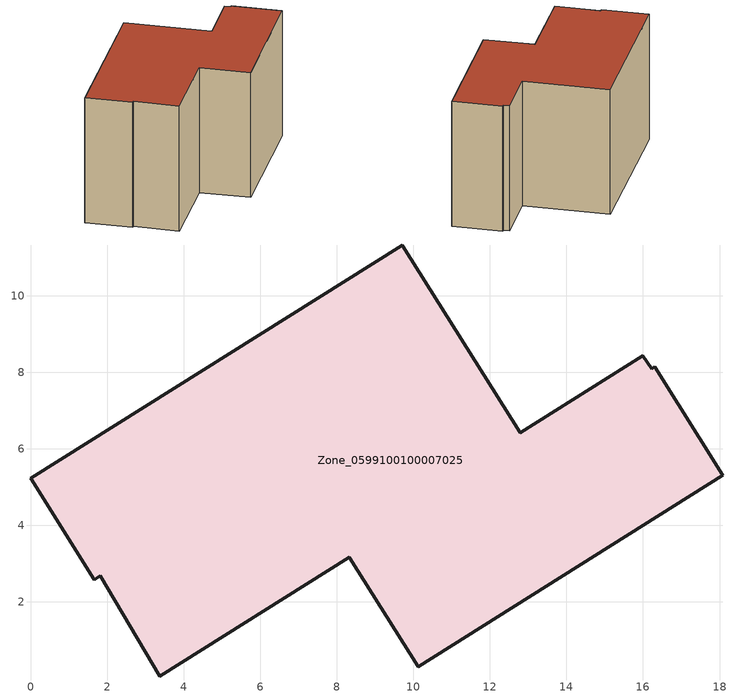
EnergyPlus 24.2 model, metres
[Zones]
Zone_0599100100007025
 floor ground (C_G): 16.31,8.14 18.09,5.31 10.13,0.31 8.32,3.16 3.38,0.06 1.82,2.68 1.66,2.58 0,5.23 9.71,11.32 12.79,6.41 16,8.44 16.23,8.09 z0
 wall outside (C_F): 9.71,11.32 0,5.23 1.66,2.58 1.82,2.68 3.38,0.06 8.32,3.16 10.13,0.31 18.09,5.31 16.31,8.14 16.23,8.09 16,8.44 12.79,6.41 9.71,11.32 z0:8.88
 roof outside (C_R): 16.23,8.09 16,8.44 12.79,6.41 9.71,11.32 0,5.23 1.66,2.58 1.82,2.68 3.38,0.06 8.32,3.16 10.13,0.31 18.09,5.31 16.31,8.14 z8.88
[BUILDING]
Pand.0599100100007025: North Axis=0; Terrain=City; Loads Convergence Tolerance Value=0.04; Temperature Convergence Tolerance Value=0.4; Solar Distribution=FullExterior; Maximum Number of Warmup Days=25; Minimum Number of Warmup Days=1
[Site:Location]
Rotterdam.The.Hague.AP_ZH_NLD Design_Conditions: Latitude=51.96; Longitude=4.45; Time Zone=1; Elevation=-4.5
[SITE:GROUNDTEMPERATURE:BUILDINGSURFACE]
18, 18, 18, 18, 18, 18, 18, 18, 18, 18, 18, 18
[MATERIAL] Thermal Absorptance=0.9; Solar Absorptance=0.7; Visible Absorptance=0.7
Name | Roughness | Thickness | Conductivity | Density | Specific Heat
G.TI.2006-2014 | MediumSmooth | 0.15 | 0.06 | 540 | 1210
F.TI.2006-2014 | Rough | 0.3 | 0.12 | 1920 | 840
R.TI.2006-2014 | MediumRough | 0.2 | 0.08 | 1500 | 1000
[CONSTRUCTION]
C_G: G.TI.2006-2014
C_F: F.TI.2006-2014
C_R: R.TI.2006-2014
[ZONE]
Zone_0599100100007025: Type=1; Multiplier=1; Ceiling Height=Autocalculate; Volume=Autocalculate; Floor Area=autocalculate; Part of Total Floor Area=Yes
[ZONEINFILTRATION:DESIGNFLOWRATE]
Infil_Zone_0599100100007025: Zone or ZoneList or Space or SpaceList=Zone_0599100100007025; Schedule=AlwaysOn; Design Flow Rate Calculation Method=Flow/Area; Flow Rate per Floor Area=0.0015; Constant Term Coefficient=1; Temperature Term Coefficient=0; Velocity Term Coefficient=0; Velocity Squared Term Coefficient=0
[HVACTEMPLATE:ZONE:IDEALLOADSAIRSYSTEM]
Zone_0599100100007025: Maximum Heating Supply Air Temperature=50; Minimum Cooling Supply Air Temperature=13; Maximum Heating Supply Air Humidity Ratio=0.0156; Minimum Cooling Supply Air Humidity Ratio=0.0077; Heating Limit=NoLimit; Cooling Limit=NoLimit; Dehumidification Control Type=ConstantSensibleHeatRatio; Cooling Sensible Heat Ratio=0.7; Dehumidification Setpoint=60; Humidification Control Type=None; Humidification Setpoint=30; Outdoor Air Method=None; Outdoor Air Flow Rate per Person=0.00944; Outdoor Air Flow Rate per Zone Floor Area=0; Outdoor Air Flow Rate per Zone=0; Demand Controlled Ventilation Type=None; Outdoor Air Economizer Type=NoEconomizer; Heat Recovery Type=None; Sensible Heat Recovery Effectiveness=0.7; Latent Heat Recovery Effectiveness=0.65
[ZONECONTROL:THERMOSTAT]
ThermostatControl_Zone_0599100100007025: Zone or ZoneList=Zone_0599100100007025; Control Type Schedule=DualSetpointControlType; Control 1=Thermostat_Zone_0599100100007025; Temperature Difference Between Cutout And Setpoint=0
[THERMOSTATSETPOINT:DUALSETPOINT]
Thermostat_Zone_0599100100007025: Heating Setpoint Temperature Schedule=HeatingSetpoint_Zone_0599100100007025; Cooling Setpoint Temperature Schedule=CoolingSetpoint_Zone_0599100100007025
[SCHEDULE:COMPACT]
HeatingSetpoint_Zone_0599100100007025: Through: 12/31, For: AllDays, Until: 24:00, 21
CoolingSetpoint_Zone_0599100100007025: Through: 12/31, For: AllDays, Until: 24:00, 24
DualSetpointControlType: Through: 12/31, For: AllDays, Until: 24:00, 4
AlwaysOn: Through: 12/31, For: AllDays, Until: 24:00, 1
